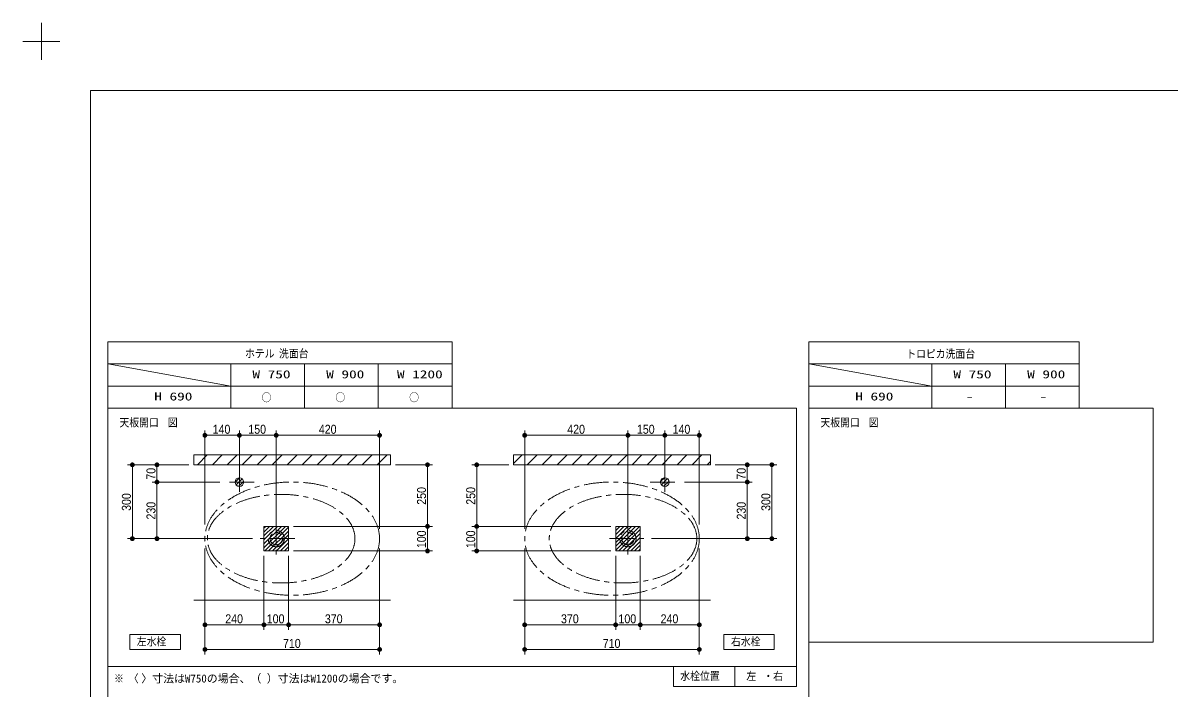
# Model space of a CAD drawing. Units: millimetres, scale not verified. Extents: x -6062 to 6062, y -3045 to 3045.
# Drawn here: x -6062 to -1402, y 343 to 3045 of the extents above; entities that cross this region are included whole.
import ezdxf
from ezdxf.enums import TextEntityAlignment as Align

# ---------------------------------------------------------------- set-up
doc = ezdxf.new("R2010")
doc.units = ezdxf.units.MM
doc.header["$LTSCALE"] = 20
doc.linetypes.add('CHAIN1', pattern=[8, 5, -1, 1, -1])
for name, color, linetype, lineweight in [('0-0_1図面枠', 7, 'Continuous', 9), ('0-2_2寸法-1', 7, 'Continuous', 9), ('0-3_0', 7, 'Continuous', 9), ('0-5_3一般', 7, 'Continuous', 9)]:
    doc.layers.add(name, color=color, linetype=linetype, lineweight=lineweight)
doc.styles.add('ＭＳ ゴシック', font='')
doc.styles.add('ＭＳ Ｐゴシック', font='')
doc.styles.get('ＭＳ ゴシック').set_extended_font_data('MS Gothic')
doc.styles.get('ＭＳ Ｐゴシック').set_extended_font_data('MS PGothic')

# ---------------------------------------------------------------- blocks, each defined once
blk = doc.blocks.new('グループ')
at = {"layer": '0-0_1図面枠'}
for p, q in [((-84000, 57900), (-84000, 60900)), ((-85500, 59400), (-82500, 59400))]:
    blk.add_line(p, q, dxfattribs=at)
blk = doc.blocks.new('グループ-2')
at = {"layer": '0-0_1図面枠'}
blk.add_lwpolyline([(-80000, 55400), (80000, 55400), (80000, -55400), (-80000, -55400)], close=True, dxfattribs=at)
blk = doc.blocks.new('図面枠')
at = {"layer": '0-0_1図面枠'}
for name in ['グループ', 'グループ-2']:
    blk.add_blockref(name, (0, 0), dxfattribs=at)
blk = doc.blocks.new('_Dot')
at = {"layer": '0-3_0'}
for p, q in [((-10, 0), (-20, 0)), ((9.78, 2), (-9.78, 2)), ((7.99, 6), (-7.99, 6)), ((9.16, -3.98), (-9.16, -3.98)), ((6, -7.98), (-6, -7.98))]:
    blk.add_line(p, q, dxfattribs=at)
for points in [[(10, 0), (9.92, 1.25), (9.69, 2.49), (9.3, 3.68), (8.76, 4.82), (8.09, 5.88), (7.29, 6.85), (6.37, 7.71), (5.36, 8.44), (4.26, 9.05), (3.09, 9.51), (1.87, 9.82), (0.63, 9.98), (-0.63, 9.98), (-1.87, 9.82), (-3.09, 9.51), (-4.26, 9.05), (-5.36, 8.44), (-6.37, 7.71), (-7.29, 6.85), (-8.09, 5.88), (-8.76, 4.82), (-9.3, 3.68), (-9.69, 2.49), (-9.92, 1.25), (-10, 0), (0, 0)], [(-10, 0), (-9.92, -1.25), (-9.69, -2.49), (-9.3, -3.68), (-8.76, -4.82), (-8.09, -5.88), (-7.29, -6.85), (-6.37, -7.71), (-5.36, -8.44), (-4.26, -9.05), (-3.09, -9.51), (-1.87, -9.82), (-0.63, -9.98), (0.63, -9.98), (1.87, -9.82), (3.09, -9.51), (4.26, -9.05), (5.36, -8.44), (6.37, -7.71), (7.29, -6.85), (8.09, -5.88), (8.76, -4.82), (9.3, -3.68), (9.69, -2.49), (9.92, -1.25), (10, 0), (0, 0)]]:
    blk.add_lwpolyline(points, close=True, dxfattribs=at)

msp = doc.modelspace()

# ---------------------------------------------------------------- linework, layer by layer
at = {"layer": '0-0_1図面枠'}
for p, q in [((-5717.5, 1750), (-5717.5, -2420)), ((-2867.5, 1750), (-2867.5, -2420)), ((-4317.5, 1660), (-5717.5, 1660)), ((-5717.5, 1660), (-5217.5, 1570)), ((-5217.5, 1480), (-5217.5, 1660)), ((-4917.5, 1480), (-4917.5, 1660)), ((-4617.5, 1480), (-4617.5, 1660)), ((-1767.5, 1660), (-2867.5, 1660)), ((-2867.5, 1660), (-2367.5, 1570)), ((-2367.5, 1480), (-2367.5, 1660)), ((-2067.5, 1480), (-2067.5, 1660)), ((-5717.5, 1570), (-4317.5, 1570)), ((-2867.5, 1570), (-1767.5, 1570)), ((-3167.5, 430), (-3167.5, 350))]:
    msp.add_line(p, q, dxfattribs=at)
for points in [[(-5717.5, 1750), (-4317.5, 1750), (-4317.5, 1480), (-5717.5, 1480)], [(-2867.5, 1750), (-1767.5, 1750), (-1767.5, 1480), (-2867.5, 1480)], [(-5717.5, 1480), (-2917.5, 1480), (-2917.5, 430), (-5717.5, 430)], [(-2867.5, 1480), (-1467.5, 1480), (-1467.5, 530), (-2867.5, 530)], [(-5627.5, 560), (-5422.5, 560), (-5422.5, 500), (-5627.5, 500)], [(-3212.5, 560), (-3007.5, 560), (-3007.5, 500), (-3212.5, 500)], [(-3417.5, 430), (-2917.5, 430), (-2917.5, 350), (-3417.5, 350)]]:
    msp.add_lwpolyline(points, close=True, dxfattribs=at)
at = {"layer": '0-2_2寸法-1'}
for p, q in [((-5322.5, 1008), (-5322.5, 1390)), ((-5197.51, 1370), (-5307.49, 1370)), ((-5182.5, 1240), (-5182.5, 1390)), ((-5182.5, 1240), (-5182.5, 1390)), ((-5167.49, 1370), (-5047.51, 1370)), ((-5032.5, 1025), (-5032.5, 1390)), ((-5032.5, 1025), (-5032.5, 1390)), ((-5017.49, 1370), (-4627.51, 1370)), ((-4612.5, 990), (-4612.5, 1390)), ((-4022.5, 990), (-4022.5, 1390)), ((-3617.51, 1370), (-4007.49, 1370)), ((-3602.5, 1025), (-3602.5, 1390)), ((-3602.5, 1025), (-3602.5, 1390)), ((-3467.51, 1370), (-3587.49, 1370)), ((-3452.5, 1240), (-3452.5, 1390)), ((-3452.5, 1240), (-3452.5, 1390)), ((-3437.49, 1370), (-3327.51, 1370)), ((-3312.5, 1008), (-3312.5, 1390)), ((-5537.5, 1250), (-5637.5, 1250)), ((-5617.5, 965.01), (-5617.5, 1234.99)), ((-5387.5, 1250), (-5537.5, 1250)), ((-5517.5, 1234.99), (-5517.5, 1195.01)), ((-4547.5, 1250), (-4397.5, 1250)), ((-4417.5, 1234.99), (-4417.5, 1015.01)), ((-4087.5, 1250), (-4237.5, 1250)), ((-4217.5, 1234.99), (-4217.5, 1015.01)), ((-3247.5, 1250), (-3097.5, 1250)), ((-3117.5, 1234.99), (-3117.5, 1195.01)), ((-3097.5, 1250), (-2997.5, 1250)), ((-3017.5, 965.01), (-3017.5, 1234.99)), ((-5262.5, 1180), (-5537.5, 1180)), ((-5262.5, 1180), (-5537.5, 1180)), ((-3372.5, 1180), (-3097.5, 1180)), ((-3372.5, 1180), (-3097.5, 1180)), ((-5517.5, 965.01), (-5517.5, 1164.99)), ((-3117.5, 965.01), (-3117.5, 1164.99)), ((-4962.5, 1000), (-4397.5, 1000)), ((-4962.5, 1000), (-4397.5, 1000)), ((-4417.5, 915.01), (-4417.5, 984.99)), ((-3672.5, 1000), (-4237.5, 1000)), ((-3672.5, 1000), (-4237.5, 1000)), ((-4217.5, 915.01), (-4217.5, 984.99)), ((-5537.5, 950), (-5637.5, 950)), ((-5129.71, 950), (-5537.5, 950)), ((-3507.5, 950), (-3097.5, 950)), ((-3097.5, 950), (-2997.5, 950)), ((-5322.5, 910), (-5322.5, 580)), ((-4962.5, 900), (-4397.5, 900)), ((-4612.5, 910), (-4612.5, 580)), ((-3672.5, 900), (-4237.5, 900)), ((-4022.5, 910), (-4022.5, 580)), ((-3312.5, 910), (-3312.5, 580)), ((-5082.5, 880), (-5082.5, 580)), ((-5082.5, 880), (-5082.5, 580)), ((-4982.5, 880), (-4982.5, 580)), ((-4982.5, 880), (-4982.5, 580)), ((-3652.5, 880), (-3652.5, 580)), ((-3652.5, 880), (-3652.5, 580)), ((-3552.5, 880), (-3552.5, 580)), ((-3552.5, 880), (-3552.5, 580)), ((-5322.5, 580), (-5322.5, 480)), ((-5307.49, 600), (-5097.51, 600)), ((-4997.51, 600), (-5067.49, 600)), ((-4967.49, 600), (-4627.51, 600)), ((-4612.5, 580), (-4612.5, 480)), ((-4022.5, 580), (-4022.5, 480)), ((-3667.51, 600), (-4007.49, 600)), ((-3637.49, 600), (-3567.51, 600)), ((-3327.51, 600), (-3537.49, 600)), ((-3312.5, 580), (-3312.5, 480)), ((-5307.49, 500), (-4627.51, 500)), ((-3327.51, 500), (-4007.49, 500))]:
    msp.add_line(p, q, dxfattribs=at)
at = {"layer": '0-5_3一般'}
for p, q in [((-5353.34, 1250), (-5313.34, 1290)), ((-5292.38, 1250), (-5252.38, 1290)), ((-5231.42, 1250), (-5191.42, 1290)), ((-5170.46, 1250), (-5130.46, 1290)), ((-5109.5, 1250), (-5069.5, 1290)), ((-5048.54, 1250), (-5008.54, 1290)), ((-4987.58, 1250), (-4947.58, 1290)), ((-4926.62, 1250), (-4886.62, 1290)), ((-4865.66, 1250), (-4825.66, 1290)), ((-4804.7, 1250), (-4764.7, 1290)), ((-4743.74, 1250), (-4703.74, 1290)), ((-4682.78, 1250), (-4642.78, 1290)), ((-4621.82, 1250), (-4581.82, 1290)), ((-4067.5, 1255.68), (-4033.18, 1290)), ((-4012.22, 1250), (-3972.22, 1290)), ((-3951.26, 1250), (-3911.26, 1290)), ((-3890.3, 1250), (-3850.3, 1290)), ((-3829.34, 1250), (-3789.34, 1290)), ((-3768.38, 1250), (-3728.38, 1290)), ((-3707.42, 1250), (-3667.42, 1290)), ((-3646.46, 1250), (-3606.46, 1290)), ((-3585.5, 1250), (-3545.5, 1290)), ((-3524.54, 1250), (-3484.54, 1290)), ((-3463.58, 1250), (-3423.58, 1290)), ((-3402.62, 1250), (-3362.62, 1290)), ((-3341.66, 1250), (-3301.66, 1290)), ((-3280.7, 1250), (-3267.5, 1263.2)), ((-5367.5, 1250), (-4567.5, 1250)), ((-3267.5, 1250), (-4067.5, 1250)), ((-5199.96, 1179.54), (-5182.04, 1197.46)), ((-5195.33, 1168.17), (-5170.67, 1192.83)), ((-5184.78, 1162.72), (-5165.22, 1182.28)), ((-3469.84, 1181.66), (-3454.16, 1197.34)), ((-3466.23, 1169.27), (-3441.77, 1193.73)), ((-3456.49, 1163.01), (-3435.51, 1183.99)), ((-5082.5, 993), (-5075.5, 1000)), ((-5082.5, 977), (-5059.5, 1000)), ((-5082.5, 961), (-5043.5, 1000)), ((-5082.5, 945), (-5027.5, 1000)), ((-5082.5, 929), (-5011.5, 1000)), ((-5082.5, 913), (-4995.5, 1000)), ((-5079.5, 900), (-4982.5, 997)), ((-5063.5, 900), (-4982.5, 981)), ((-3652.5, 999), (-3651.5, 1000)), ((-3652.5, 983), (-3635.5, 1000)), ((-3652.5, 967), (-3619.5, 1000)), ((-3652.5, 951), (-3603.5, 1000)), ((-3652.5, 935), (-3587.5, 1000)), ((-3652.5, 919), (-3571.5, 1000)), ((-3652.5, 903), (-3555.5, 1000)), ((-3639.5, 900), (-3552.5, 987)), ((-5047.5, 900), (-4982.5, 965)), ((-5031.5, 900), (-4982.5, 949)), ((-5015.5, 900), (-4982.5, 933)), ((-3623.5, 900), (-3552.5, 971)), ((-3607.5, 900), (-3552.5, 955)), ((-3591.5, 900), (-3552.5, 939)), ((-4999.5, 900), (-4982.5, 917)), ((-4983.5, 900), (-4982.5, 901)), ((-3575.5, 900), (-3552.5, 923)), ((-3559.5, 900), (-3552.5, 907)), ((-5367.5, 700), (-4567.5, 700)), ((-3267.5, 700), (-4067.5, 700))]:
    msp.add_line(p, q, dxfattribs=at)
at = {"layer": '0-5_3一般', "linetype": 'CHAIN1'}
for p, q in [((-5182.5, 1240), (-5182.5, 1120)), ((-3452.5, 1240), (-3452.5, 1120)), ((-5122.5, 1180), (-5242.5, 1180)), ((-3512.5, 1180), (-3392.5, 1180)), ((-5032.5, 1025), (-5032.5, 875)), ((-3602.5, 1025), (-3602.5, 875)), ((-4957.5, 950), (-5107.5, 950)), ((-3677.5, 950), (-3527.5, 950))]:
    msp.add_line(p, q, dxfattribs=at)
at = {"layer": '0-5_3一般'}
for points in [[(-5367.5, 1290), (-4567.5, 1290), (-4567.5, 1250), (-5367.5, 1250)], [(-4067.5, 1290), (-3267.5, 1290), (-3267.5, 1250), (-4067.5, 1250)], [(-5082.5, 1000), (-4982.5, 1000), (-4982.5, 900), (-5082.5, 900)], [(-5082.5, 1000), (-4982.5, 1000), (-4982.5, 900), (-5082.5, 900)], [(-3652.5, 1000), (-3552.5, 1000), (-3552.5, 900), (-3652.5, 900)], [(-3652.5, 1000), (-3552.5, 1000), (-3552.5, 900), (-3652.5, 900)]]:
    msp.add_lwpolyline(points, close=True, dxfattribs=at)
for centre in [(-5182.5, 1180), (-5182.5, 1180), (-3452.5, 1180), (-3452.5, 1180)]:
    msp.add_circle(centre, 17.5, dxfattribs=at)
at = {"layer": '0-5_3一般', "linetype": 'CHAIN1'}
for centre, radius in [((-5032.5, 950), 33), ((-3602.5, 950), 33), ((-5032.5, 950), 25), ((-3602.5, 950), 25)]:
    msp.add_circle(centre, radius, dxfattribs=at)
for centre, major_axis, ratio in [((-4967.5, 950), (355, 0), 0.647887), ((-3667.5, 950), (355, 0), 0.647887), ((-5012.5, 950), (300, 0), 0.6), ((-3622.5, 950), (300, 0), 0.6)]:
    msp.add_ellipse(centre, major_axis=major_axis, ratio=ratio, dxfattribs=at)

# ---------------------------------------------------------------- block references
at = {"layer": '0-0_1図面枠', "xscale": 0.05, "yscale": 0.05}
msp.add_blockref('図面枠', (-1787.5, 0), dxfattribs=at)
at = {"layer": '0-2_2寸法-1', "xscale": 0.7503418, "yscale": 0.7503418}
for p, rotation in [((-5322.5, 1370), 180), ((-5182.5, 1370), 180), ((-5032.5, 1370), 180), ((-4022.5, 1370), 180), ((-3602.5, 1370), 180), ((-3452.5, 1370), 180), ((-5617.5, 1250), 90), ((-5517.5, 1250), 90), ((-4417.5, 1250), 90), ((-4217.5, 1250), 90), ((-3117.5, 1250), 90), ((-3017.5, 1250), 90), ((-5517.5, 1180), 270), ((-5517.5, 1180), 90), ((-3117.5, 1180), 270), ((-3117.5, 1180), 90), ((-4417.5, 1000), 270), ((-4417.5, 1000), 90), ((-4217.5, 1000), 270), ((-4217.5, 1000), 90), ((-5617.5, 950), 270), ((-5517.5, 950), 270), ((-3117.5, 950), 270), ((-3017.5, 950), 270), ((-4417.5, 900), 270), ((-4217.5, 900), 270), ((-5322.5, 600), 180), ((-5082.5, 600), 180), ((-4982.5, 600), 180), ((-4022.5, 600), 180), ((-3652.5, 600), 180), ((-3552.5, 600), 180), ((-5322.5, 500), 180), ((-4022.5, 500), 180)]:
    msp.add_blockref('_Dot', p, dxfattribs=dict(at, rotation=rotation))
for p in [(-5182.5, 1370), (-5032.5, 1370), (-4612.5, 1370), (-3602.5, 1370), (-3452.5, 1370), (-3312.5, 1370), (-5082.5, 600), (-4982.5, 600), (-4612.5, 600), (-3652.5, 600), (-3552.5, 600), (-3312.5, 600), (-4612.5, 500), (-3312.5, 500)]:
    msp.add_blockref('_Dot', p, dxfattribs=at)

# ---------------------------------------------------------------- texts
at = {"layer": '0-0_1図面枠', "style": 'ＭＳ ゴシック'}
for s, width, p in [('ホテル', 0.9, (-5159.45, 1675.81)), ('洗面台', 0.9, (-5021.34, 1675.81)), ('トロピカ洗面台', 0.9, (-2471.09, 1674.66)), ('W 750', 1.4, (-5129.45, 1591.59)), ('W 900', 1.4, (-4829.45, 1591.59)), ('W 1200', 1.4, (-4541.75, 1591.59)), ('W 750', 1.4, (-2279.45, 1591.59)), ('W 900', 1.4, (-1979.45, 1591.59)), ('H 690', 1.4, (-5528.49, 1501.59)), ('○', 0.9, (-5092.09, 1497.53)), ('○', 0.9, (-4792.09, 1497.53)), ('○', 0.9, (-4492.09, 1497.53)), ('H 690', 1.4, (-2678.49, 1501.59)), ('-', 1.5, (-2229.8, 1501.76)), ('-', 1.5, (-1929.8, 1501.76)), ('天板開口', 0.9, (-5670, 1395.64)), ('図', 0.9, (-5473.27, 1395.64)), ('天板開口', 0.9, (-2820, 1395.64)), ('図', 0.9, (-2623.27, 1395.64)), ('左水栓', 0.9, (-5599.45, 505.88)), ('右水栓', 0.9, (-3183.59, 505.88)), ('※ 〈', 0.9, (-5692.1, 355.81)), ('水栓位置', 0.9, (-3389.8, 365.88)), ('左', 0.9, (-3121.15, 365.31)), (' ・', 0.9, (-3071.97, 365.31)), (' 右', 0.9, (-3032.39, 365.31))]:
    msp.add_text(s, height=32.55, dxfattribs=dict(at, width=width)).set_placement(p, align=Align.BOTTOM_LEFT)
msp.add_text(' 〉寸法はW750の場合、（ ）寸法はW1200の場合です。', height=32.55, dxfattribs=at).set_placement((-5603.34, 355.81), align=Align.BOTTOM_LEFT)
at = {"layer": '0-2_2寸法-1', "style": 'ＭＳ Ｐゴシック', "width": 0.9}
for s, p in [('140', (-5291.11, 1365.04)), ('150', (-5146.11, 1365.04)), ('420', (-4859.39, 1365.04)), ('420', (-3849.39, 1365.04)), ('150', (-3566.11, 1365.04)), ('140', (-3421.11, 1365.04)), ('240', (-5239.78, 595.04)), ('100', (-5071.11, 595.04)), ('370', (-4834.78, 595.04)), ('370', (-3874.78, 595.04)), ('100', (-3641.11, 595.04)), ('240', (-3469.78, 595.04)), ('710', (-5005.17, 495.04)), ('710', (-3705.17, 495.04))]:
    msp.add_text(s, height=36.66, dxfattribs=at).set_placement(p, align=Align.BOTTOM_LEFT)
for s, p in [('70', (-5512.54, 1189.63)), ('70', (-3112.54, 1189.63)), ('300', (-5612.54, 1062.72)), ('250', (-4412.54, 1087.72)), ('250', (-4212.54, 1087.72)), ('300', (-3012.54, 1062.72)), ('230', (-5512.54, 1027.72)), ('230', (-3112.54, 1027.72)), ('100', (-4412.54, 911.39)), ('100', (-4212.54, 911.39))]:
    msp.add_text(s, height=36.66, rotation=90, dxfattribs=at).set_placement(p, align=Align.BOTTOM_LEFT)

doc.saveas('drawing.dxf')
